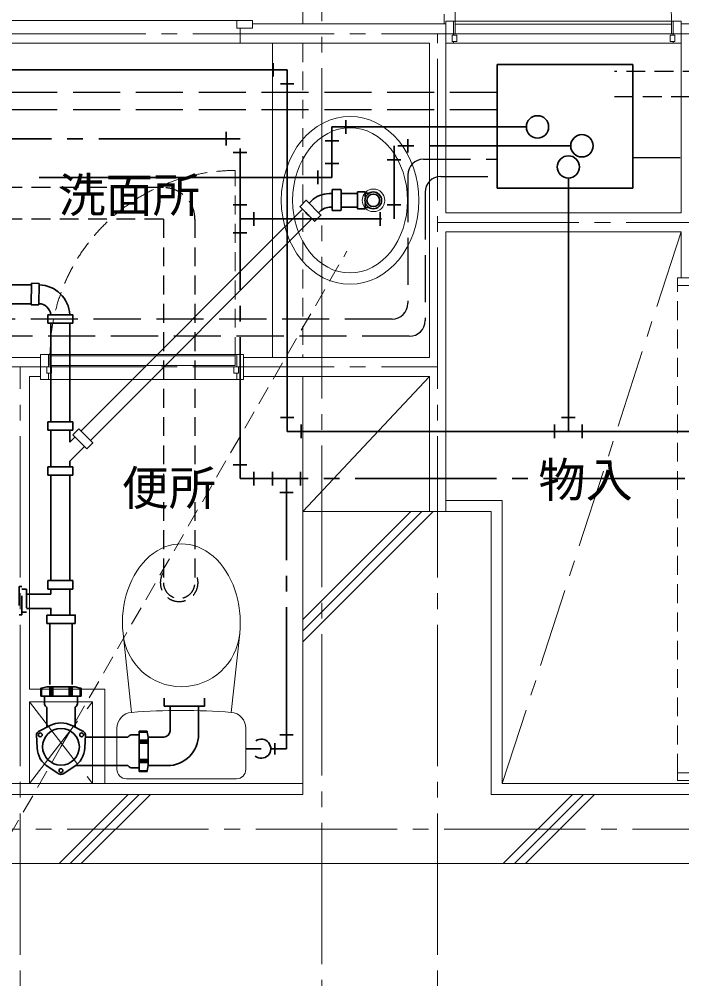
# Model space of a CAD drawing. Units: millimetres at full size, sheet at 1:50; details may follow other scales. Extents: x -9674 to 9699, y -6794 to 6791.
# Drawn here: x 722 to 2831, y -4059 to -1006 of the extents above; entities that cross this region are included whole.
import ezdxf
from ezdxf.enums import TextEntityAlignment as Align

# ---------------------------------------------------------------- set-up
doc = ezdxf.new("R2010")
doc.units = ezdxf.units.MM
doc.header["$LTSCALE"] = 50
for name, pattern in [('CHAIN1', [8, 5, -1, 1, -1]), ('CHAIN2', [12, 9, -1, 1, -1]), ('DASHED1', [1.8, 1.2, -0.6]), ('DASHED3', [4, 3, -1])]:
    doc.linetypes.add(name, pattern=pattern)
for name, color, linetype, lineweight in [('1-0_芯', 134, 'CHAIN2', 9), ('1-1_躯体', 134, 'Continuous', 9), ('1-2_間仕切', 134, 'Continuous', 9), ('1-3_建具', 134, 'Continuous', 9), ('1-4_仕上げ', 134, 'Continuous', 9), ('1-5_設備', 134, 'Continuous', 9), ('1-7_その他', 134, 'DASHED1', 9), ('1-8_ハッチ', 134, 'Continuous', 9), ('1-C_梁', 134, 'DASHED1', 9), ('2-0_芯', 3, 'Continuous', 35), ('2-2', 5, 'DASHED3', 25), ('2-3_建具', 4, 'Continuous', 35), ('2-9_金物', 1, 'CHAIN2', 35), ('2-A_文字', 6, 'Continuous', 35), ('2-B_寸法', 4, 'Continuous', 35), ('2-C', 2, 'DASHED1', 25)]:
    doc.layers.add(name, color=color, linetype=linetype, lineweight=lineweight)
doc.layers.add('1-A_文字', color=134, linetype='Continuous')
doc.styles.add('ＭＳ ゴシック', font='')
doc.styles.get('ＭＳ ゴシック').set_extended_font_data('MS Gothic')

msp = doc.modelspace()

# ---------------------------------------------------------------- linework, layer by layer
at = {"layer": '1-0_芯'}
for p, q in [((1684.65, 4837.81), (1684.65, -4582.19)), ((-1125.35, -1052.19), (8284.65, -1052.19)), ((2053.65, -4582.19), (2053.65, -1052.19)), ((2053.65, -1652.19), (2854.65, -1652.19)), ((-1125.35, -2112.19), (2053.65, -2112.19)), ((724.65, -4582.19), (724.65, -2112.19)), ((-8725.35, -3582.19), (8284.65, -3582.19))]:
    msp.add_line(p, q, dxfattribs=at)
at = {"layer": '1-1_躯体'}
for p, q in [((1624.65, -2572.19), (1624.65, -3472.19)), ((1624.65, -2572.19), (2224.65, -2572.19)), ((2224.65, -2572.19), (2224.65, -3472.19)), ((-1450.35, -3472.19), (1624.65, -3472.19)), ((2224.65, -3472.19), (5974.65, -3472.19))]:
    msp.add_line(p, q, dxfattribs=at)
msp.add_lwpolyline([(-1470.35, -3692.19), (6439.65, -3692.19), (6439.65, -3982.19), (7089.65, -3982.19)], dxfattribs=at)
at = {"layer": '1-2_間仕切'}
for p, q in [((1424.65, -1082.19), (1424.65, -1034.69)), ((2079.65, -1021.19), (1464.65, -1021.19)), ((2079.65, -1622.19), (2079.65, -1021.19)), ((2884.65, -1021.19), (2828.65, -1021.19)), ((2828.65, -1021.19), (2828.65, -1622.19)), ((2027.65, -1082.19), (1424.65, -1082.19)), ((2079.65, -1622.19), (2828.65, -1622.19)), ((2079.65, -1682.19), (2828.65, -1682.19)), ((2079.65, -2572.19), (2079.65, -1682.19)), ((2828.65, -1682.19), (2828.65, -1828.19)), ((1414.65, -2072.19), (814.65, -2072.19)), ((789.65, -2082.19), (586.65, -2082.19)), ((789.65, -2142.19), (754.65, -2142.19)), ((754.65, -3137.19), (754.65, -2142.19)), ((1436.15, -2142.19), (2027.65, -2142.19)), ((2027.65, -2572.19), (2027.65, -2142.19)), ((754.65, -3137.19), (994.65, -3137.19)), ((994.65, -3437.19), (994.65, -3137.19)), ((754.65, -3177.19), (954.65, -3177.19)), ((754.65, -3437.19), (754.65, -3177.19)), ((954.65, -3437.19), (954.65, -3177.19))]:
    msp.add_line(p, q, dxfattribs=at)
msp.add_lwpolyline([(1436.15, -2082.19), (2027.65, -2082.19), (2027.65, -1082.19)], dxfattribs=at)
at = {"layer": '1-3_建具', "linetype": 'DASHED1'}
for p, q in [((2109.65, -1022.19), (2109.65, -333.19)), ((1409.65, -2077.19), (1409.65, -1487.19)), ((2817.15, -3403.19), (2817.15, -1853.19))]:
    msp.add_line(p, q, dxfattribs=at)
at = {"layer": '1-3_建具'}
for p, q in [((664.65, -1009.69), (1414.65, -1009.69)), ((2104.65, -1012.19), (2079.65, -1012.19)), ((2104.65, -1057.19), (2104.65, -1012.19)), ((2104.65, -1012.19), (2803.65, -1012.19)), ((2109.65, -1022.19), (2109.65, -1052.19)), ((2798.65, -1022.19), (2109.65, -1022.19)), ((2798.65, -1022.19), (2798.65, -1052.19)), ((2803.65, -1057.19), (2803.65, -1012.19)), ((2803.65, -1012.19), (2828.65, -1012.19)), ((2099.65, -1057.19), (2099.65, -1077.19)), ((2099.65, -1057.19), (2114.65, -1057.19)), ((2109.65, -1052.19), (2798.65, -1052.19)), ((2114.65, -1057.19), (2114.65, -1077.19)), ((2793.65, -1057.19), (2793.65, -1077.19)), ((2808.65, -1057.19), (2793.65, -1057.19)), ((2808.65, -1057.19), (2808.65, -1077.19)), ((1424.65, -1082.19), (654.65, -1082.19)), ((2099.65, -1077.19), (2114.65, -1077.19)), ((2104.65, -1082.19), (2104.65, -1077.19)), ((2803.65, -1082.19), (2104.65, -1082.19)), ((2808.65, -1077.19), (2793.65, -1077.19)), ((2803.65, -1082.19), (2803.65, -1077.19)), ((2817.15, -1828.19), (2817.15, -1853.19)), ((2897.15, -1828.19), (2817.15, -1828.19)), ((2897.15, -1853.19), (2817.15, -1853.19)), ((789.65, -2072.19), (789.65, -2152.19)), ((814.65, -2072.19), (789.65, -2072.19)), ((814.65, -2112.19), (814.65, -2072.19)), ((1414.65, -2112.19), (1414.65, -2072.19)), ((1436.15, -2072.19), (1414.65, -2072.19)), ((1436.15, -2072.19), (1436.15, -2152.19)), ((819.65, -2107.19), (819.65, -2077.19)), ((819.65, -2077.19), (1409.65, -2077.19)), ((1409.65, -2077.19), (1409.65, -2107.19)), ((809.65, -2112.19), (809.65, -2132.19)), ((824.65, -2112.19), (809.65, -2112.19)), ((809.65, -2132.19), (824.65, -2132.19)), ((814.65, -2152.19), (814.65, -2132.19)), ((1409.65, -2107.19), (819.65, -2107.19)), ((824.65, -2132.19), (824.65, -2112.19)), ((1404.65, -2112.19), (1404.65, -2132.19)), ((1404.65, -2132.19), (1419.65, -2132.19)), ((1414.65, -2152.19), (1414.65, -2132.19)), ((814.65, -2152.19), (789.65, -2152.19)), ((814.65, -2152.19), (1414.65, -2152.19)), ((1436.15, -2152.19), (1414.65, -2152.19)), ((2897.15, -3428.19), (2817.15, -3428.19))]:
    msp.add_line(p, q, dxfattribs=at)
for points in [[(1464.65, -1034.69), (1414.65, -1034.69), (1414.65, -1009.69)], [(1464.65, -1034.69), (1464.65, -1009.69), (1414.65, -1009.69)], [(2104.65, -1082.19), (2079.65, -1082.19), (2079.65, -1012.19)], [(2803.65, -1082.19), (2828.65, -1082.19), (2828.65, -1012.19)], [(1419.65, -2132.19), (1419.65, -2112.19), (1404.65, -2112.19)], [(2897.15, -3403.19), (2817.15, -3403.19), (2817.15, -3428.19)]]:
    msp.add_lwpolyline(points, dxfattribs=at)
at = {"layer": '1-3_建具', "linetype": 'DASHED1'}
for centre, radius, start, end in [((2109.65, -1022.19), 689, 0, 90), ((1409.65, -2077.19), 590, 90, 180)]:
    msp.add_arc(centre, radius, start, end, dxfattribs=at)
at = {"layer": '1-4_仕上げ'}
for p, q in [((1624.65, -2572.19), (1624.65, -2142.19)), ((2027.65, -2142.19), (1624.65, -2572.19))]:
    msp.add_line(p, q, dxfattribs=at)
at = {"layer": '1-5_設備'}
for p, q in [((1527.65, -1082.19), (1527.65, -2082.19)), ((1079, -3211.1), (1052.34, -2960.04)), ((1396.99, -3211.1), (1423.64, -2960.04)), ((1032.99, -3392.19), (1032.99, -3260.94)), ((1442.99, -3392.19), (1442.99, -3260.94)), ((1062.99, -3422.19), (1412.99, -3422.19))]:
    msp.add_line(p, q, dxfattribs=at)
msp.add_circle((1849.41, -1582.19), 36, dxfattribs=at)
for centre, radius, start, end in [((1237.99, -2942.92), 186.44, 185.26901, 354.731), ((1237.99, -5194.13), 1989.39, 85.41592, 94.58409), ((1082.99, -3260.94), 50, 94.58409, 180), ((1392.99, -3260.94), 50, 0, 85.41592), ((1062.99, -3392.19), 30, 180, 270), ((1412.99, -3392.19), 30, 270, 0)]:
    msp.add_arc(centre, radius, start, end, dxfattribs=at)
for major_axis, ratio in [((0, -267), 0.8202), ((0, -231), 0.7922)]:
    msp.add_ellipse((1775.01, -1582.19), major_axis=major_axis, ratio=ratio, dxfattribs=at)
msp.add_ellipse((1237.99, -2925), major_axis=(0, 250), ratio=0.75, start_param=4.5717765, end_param=7.9945944, dxfattribs=at)
at = {"layer": '1-7_その他', "linetype": 'CHAIN1'}
for p, q in [((2828.65, -1682.19), (2259.65, -3437.19)), ((754.65, -3437.19), (954.65, -3177.19)), ((754.65, -3177.19), (954.65, -3437.19))]:
    msp.add_line(p, q, dxfattribs=at)
at = {"layer": '1-8_ハッチ'}
for p, q in [((2079.65, -2537.19), (2259.65, -2537.19)), ((1624.65, -2986.77), (2039.23, -2572.19)), ((1624.65, -2951.41), (2003.87, -2572.19)), ((1624.65, -2916.05), (1968.52, -2572.19)), ((-1440.35, -3437.19), (1624.65, -3437.19)), ((848.52, -3692.19), (1068.52, -3472.19)), ((883.87, -3692.19), (1103.87, -3472.19)), ((919.23, -3692.19), (1139.23, -3472.19)), ((2262.73, -3692.19), (2482.73, -3472.19)), ((2298.09, -3692.19), (2518.09, -3472.19)), ((2333.44, -3692.19), (2553.44, -3472.19))]:
    msp.add_line(p, q, dxfattribs=at)
msp.add_lwpolyline([(2259.65, -2537.19), (2259.65, -3437.19), (5939.65, -3437.19)], dxfattribs=at)
at = {"layer": '1-C_梁'}
for p, q in [((1624.65, -172.19), (1624.65, -1021.19)), ((2074.65, -179.69), (2074.65, -1021.19)), ((1624.65, -1082.19), (1624.65, -2082.19))]:
    msp.add_line(p, q, dxfattribs=at)
at = {"layer": '2-0_芯'}
for p, q in [((1798.91, -1555.54), (1798.92, -1608.84)), ((1823.42, -1555.54), (1798.91, -1555.54)), ((1823.42, -1555.54), (1823.42, -1572.39)), ((1651.78, -1584.25), (1644.73, -1591.3)), ((1708.34, -1560.82), (1718.14, -1560.82)), ((1746.67, -1560.82), (1798.92, -1560.82)), ((1834.28, -1559.49), (1823.41, -1559.49)), ((1623.5, -1610.39), (917.92, -2315.94)), ((1713.62, -1603.55), (1718.14, -1603.55)), ((1746.63, -1603.56), (1798.92, -1603.56)), ((1823.41, -1608.84), (1798.92, -1608.84)), ((1834.28, -1604.89), (1823.42, -1604.89)), ((1653.04, -1641.28), (948.15, -2346.17)), ((1678.26, -1618.2), (1674.95, -1621.52)), ((760.81, -1850.48), (-97.35, -1850.48)), ((759.51, -1914.3), (760.9, -1845.99)), ((785.4, -1846.49), (760.9, -1845.99)), ((784.01, -1914.87), (785.4, -1846.49)), ((759.58, -1910.98), (-98.27, -1910.98)), ((784.01, -1914.8), (759.51, -1914.3)), ((812.77, -1945.9), (812.77, -1972.9)), ((812.77, -1945.9), (892.77, -1945.9)), ((892.77, -1945.9), (892.77, -1972.9)), ((812.77, -1972.9), (892.77, -1972.9)), ((822.77, -1972.9), (822.77, -2286.53)), ((882.77, -1972.9), (882.77, -2286.53)), ((812.77, -2286.53), (812.77, -2313.53)), ((812.77, -2286.53), (892.77, -2286.53)), ((892.77, -2286.53), (892.77, -2313.53)), ((812.77, -2313.53), (892.77, -2313.53)), ((822.77, -2313.53), (822.77, -2429.82)), ((882.77, -2313.53), (882.77, -2351.09)), ((911.34, -2309.36), (892.25, -2328.46)), ((898.83, -2335.04), (882.77, -2351.09)), ((892.25, -2328.46), (936.62, -2372.83)), ((929.05, -2365.26), (882.77, -2411.55)), ((812.77, -2429.82), (812.77, -2456.82)), ((812.77, -2429.82), (892.77, -2429.82)), ((882.77, -2411.55), (882.77, -2429.82)), ((892.77, -2429.82), (892.77, -2456.82)), ((812.77, -2456.82), (892.77, -2456.82)), ((822.77, -2456.82), (822.77, -2791.58)), ((882.77, -2456.82), (882.77, -2791.58)), ((812.77, -2791.58), (812.77, -2818.58)), ((812.77, -2791.58), (892.77, -2791.58)), ((892.77, -2791.58), (892.77, -2818.58)), ((744.87, -2834.43), (822.77, -2834.43)), ((812.77, -2818.58), (892.77, -2818.58)), ((822.77, -2818.58), (822.77, -2834.43)), ((882.77, -2818.58), (882.77, -2901.37)), ((809.21, -2901.37), (809.21, -2928.37)), ((809.21, -2928.37), (900.21, -2928.37)), ((819.21, -2928.37), (819.21, -3122.4)), ((890.21, -2928.37), (890.21, -3122.4)), ((793.21, -3133.99), (790.21, -3133.99)), ((790.21, -3133.99), (790.21, -3158.99)), ((809.21, -3129.99), (793.21, -3133.99)), ((793.21, -3133.99), (793.21, -3158.99)), ((809.21, -3129.99), (854.71, -3129.99)), ((818.96, -3129.99), (818.96, -3158.99)), ((823.96, -3129.99), (823.96, -3158.99)), ((828.96, -3129.99), (828.96, -3158.99)), ((900.21, -3129.99), (854.71, -3129.99)), ((880.46, -3129.99), (880.46, -3158.99)), ((885.46, -3129.99), (885.46, -3158.99)), ((890.46, -3129.99), (890.46, -3158.99)), ((900.21, -3129.99), (916.21, -3133.99)), ((916.21, -3133.99), (916.21, -3158.99)), ((916.21, -3133.99), (919.21, -3133.99)), ((919.21, -3133.99), (919.21, -3158.99)), ((854.71, -3158.99), (790.21, -3158.99)), ((802.21, -3158.99), (802.21, -3181.33)), ((854.71, -3158.99), (919.21, -3158.99)), ((907.21, -3158.99), (907.21, -3181.33)), ((1183.55, -3191.69), (1183.55, -3166.04)), ((809.21, -3258.28), (809.21, -3195.58)), ((900.21, -3258.28), (900.21, -3193.2)), ((1201.91, -3269.42), (1201.91, -3191.69)), ((1292.91, -3280.42), (1292.91, -3191.69)), ((783.37, -3271.65), (819.77, -3252.81)), ((926.04, -3271.65), (889.64, -3252.81)), ((776.9, -3282.86), (778.79, -3323.8)), ((930.63, -3323.8), (932.51, -3282.86)), ((932.21, -3289.42), (1067.06, -3289.42)), ((1103.65, -3282.42), (1081.31, -3282.42)), ((1103.65, -3334.92), (1103.65, -3270.42)), ((1128.65, -3270.42), (1103.65, -3270.42)), ((1128.65, -3273.42), (1103.65, -3273.42)), ((1128.65, -3273.42), (1128.65, -3270.42)), ((1132.65, -3289.42), (1128.65, -3273.42)), ((1181.91, -3289.42), (1132.65, -3289.42)), ((1132.65, -3289.42), (1132.65, -3334.92)), ((1132.65, -3299.17), (1103.65, -3299.17)), ((1132.65, -3304.17), (1103.65, -3304.17)), ((1132.65, -3309.17), (1103.65, -3309.17)), ((1103.65, -3334.92), (1103.65, -3399.42)), ((1132.65, -3380.42), (1132.65, -3334.92)), ((848.23, -3406.41), (813.72, -3384.31)), ((861.18, -3406.41), (895.69, -3384.31)), ((901.22, -3380.42), (1067.06, -3380.42)), ((1103.65, -3387.42), (1081.31, -3387.42)), ((1132.65, -3360.67), (1103.65, -3360.67)), ((1132.65, -3365.67), (1103.65, -3365.67)), ((1132.65, -3370.67), (1103.65, -3370.67)), ((1132.65, -3380.42), (1128.65, -3396.42)), ((1192.91, -3380.42), (1132.65, -3380.42)), ((1128.65, -3396.42), (1103.65, -3396.42)), ((1128.65, -3399.42), (1103.65, -3399.42)), ((1128.65, -3396.42), (1128.65, -3399.42))]:
    msp.add_line(p, q, dxfattribs=at)
at = {"layer": '2-0_芯', "linetype": 'DASHED1'}
for p, q in [((722.03, -2810.74), (722.09, -2900.74)), ((744.86, -2818.73), (730.04, -2818.73)), ((730.09, -2900.73), (722.09, -2900.74))]:
    msp.add_line(p, q, dxfattribs=at)
at = {"layer": '2-0_芯'}
for points in [[(1746.14, -1547.85), (1718.14, -1547.85), (1718.14, -1614.2), (1746.14, -1614.2)], [(1823.42, -1555.54), (1798.91, -1555.54), (1798.92, -1608.84)], [(1662.66, -1648.83), (1682.46, -1629.03), (1635.54, -1582.11), (1615.75, -1601.91)], [(1823.42, -1591.98), (1823.41, -1608.84), (1798.92, -1608.84)], [(911.34, -2309.36), (955.71, -2353.73), (936.62, -2372.83)], [(744.9, -2880.25), (822.77, -2880.25), (822.77, -2901.37)], [(809.21, -2901.37), (900.21, -2901.37), (900.21, -2928.37)], [(1183.55, -3191.69), (1311.26, -3191.69), (1311.26, -3166.04)]]:
    msp.add_lwpolyline(points, dxfattribs=at)
at = {"layer": '2-0_芯', "linetype": 'DASHED1'}
for points in [[(730.09, -2900.73), (730.03, -2810.73), (722.03, -2810.74)], [(744.86, -2818.73), (744.91, -2892.73), (730.09, -2892.73)]]:
    msp.add_lwpolyline(points, dxfattribs=at)
at = {"layer": '2-0_芯'}
for centre, radius in [((1848.91, -1582.19), 20), ((854.71, -3320.31), 58.5), ((788.89, -3282.31), 6), ((920.52, -3282.31), 6), ((854.71, -3396.31), 6)]:
    msp.add_circle(centre, radius, dxfattribs=at)
for centre, radius, start, end in [((1708.34, -1640.82), 80, 90, 134.99907), ((1713.62, -1653.55), 50, 89.99907, 135), ((782.77, -1950.98), 100, 2.91281, 88.54718), ((782.77, -1950.98), 40, 7.29862, 88.11816), ((817.21, -3181.33), 15, 180, 232.33), ((806.21, -3195.58), 3, 0, 52.33), ((903.21, -3195.58), 3, 127.67, 180), ((892.21, -3181.33), 15, 307.67, 0), ((854.71, -3320.31), 76, 62.637, 117.363), ((788.89, -3282.31), 12, 117.363, 182.637), ((920.52, -3282.31), 12, 357.363, 62.637), ((1067.06, -3286.42), 3, 270, 322.33), ((1081.31, -3297.42), 15, 90, 142.33), ((1181.91, -3269.42), 20, 270, 0), ((1192.91, -3280.42), 100, 270, 0), ((854.71, -3320.31), 76, 182.637, 237.363), ((854.71, -3320.31), 76, 302.637, 357.363), ((1067.06, -3383.42), 3, 37.67, 90), ((1081.31, -3372.42), 15, 217.67, 270), ((854.71, -3396.31), 12, 237.363, 302.637)]:
    msp.add_arc(centre, radius, start, end, dxfattribs=at)
for centre, major_axis in [((1746.14, -1581.03), (0, 33.17)), ((1639.21, -1625.37), (23.46, -23.46))]:
    msp.add_ellipse(centre, major_axis=major_axis, ratio=0.020361, start_param=3.1415927, end_param=6.2831853, dxfattribs=at)
msp.add_ellipse((1848.91, -1582.19), major_axis=(-18.84, 18.84), ratio=0.999793, dxfattribs=at)
at = {"layer": '2-2'}
for p, q in [((2243.09, -1239.55), (503.1, -1239.55)), ((2243.09, -1294.5), (566.76, -1294.5)), ((2008.73, -1451.42), (2243.09, -1451.42)), ((2675.59, -1445.6), (3477.71, -1445.6)), ((1958.73, -1501.42), (1958.73, -1909.73)), ((2063.68, -1506.37), (2243.09, -1506.37)), ((2013.68, -1556.37), (2013.68, -1964.68)), ((1908.73, -1959.73), (673.62, -1959.73)), ((1963.68, -2014.68), (569.97, -2014.68))]:
    msp.add_line(p, q, dxfattribs=at)
at = {"layer": '2-2', "linetype": 'Continuous'}
for centre, start, end in [((2008.73, -1501.42), 90, 180), ((2063.68, -1556.37), 90, 180), ((1908.73, -1909.73), 270, 0), ((1963.68, -1964.68), 270, 0)]:
    msp.add_arc(centre, 50, start, end, dxfattribs=at)
at = {"layer": '2-3_建具'}
for p, q in [((1530.39, -1188.74), (1530.39, -1145.54)), ((444.13, -1167.14), (1574.68, -1167.14)), ((1574.68, -2317.36), (1574.68, -1167.14)), ((1553.08, -1211.43), (1596.28, -1211.43)), ((2470, -1509.61), (2470, -2317.36)), ((1553.08, -2273.06), (1596.28, -2273.06)), ((2491.6, -2273.06), (2448.4, -2273.06)), ((3291.18, -2317.36), (1574.68, -2317.36)), ((1618.98, -2338.96), (1618.98, -2295.76)), ((2425.71, -2338.96), (2425.71, -2295.76)), ((2514.3, -2338.96), (2514.3, -2295.76))]:
    msp.add_line(p, q, dxfattribs=at)
msp.add_circle((2470, -1475.92), 35.49, dxfattribs=at)
at = {"layer": '2-9_金物'}
for p, q in [((1380.39, -1407.73), (1380.39, -1364.53)), ((1424.68, -1386.13), (-945.3, -1386.13)), ((1424.68, -2467.36), (1424.68, -1386.13)), ((1959.3, -1430.33), (1959.3, -1387.13)), ((1403.08, -1430.43), (1446.28, -1430.43)), ((2477.59, -1408.73), (1915.01, -1408.73)), ((1915.01, -1641.28), (1915.01, -1408.73)), ((1936.61, -1453.03), (1893.41, -1453.03)), ((1446.28, -1596.99), (1403.08, -1596.99)), ((1893.41, -1596.99), (1936.61, -1596.99)), ((1424.68, -1641.28), (1915.01, -1641.28)), ((1468.98, -1662.88), (1468.98, -1619.68)), ((1870.71, -1619.68), (1870.71, -1662.88)), ((1446.28, -1685.58), (1403.08, -1685.58)), ((1446.28, -2423.06), (1403.08, -2423.06)), ((3441.18, -2467.36), (1424.68, -2467.36)), ((1468.98, -2445.76), (1468.98, -2488.96)), ((1528.31, -2488.96), (1528.31, -2445.76)), ((1572.6, -3326.57), (1572.6, -2467.36)), ((1616.9, -2488.96), (1616.9, -2445.76)), ((1551, -2511.65), (1594.2, -2511.65)), ((1594.2, -3282.27), (1551, -3282.27)), ((1572.6, -3326.57), (1522.69, -3326.57)), ((1535.69, -3308.57), (1535.69, -3344.57))]:
    msp.add_line(p, q, dxfattribs=at)
at = {"layer": '2-9_金物', "linetype": 'Continuous'}
msp.add_line((1492.35, -3326.57), (1442.99, -3326.57), dxfattribs=at)
msp.add_circle((2513.09, -1408.73), 35.49, dxfattribs=at)
msp.add_arc((1492.35, -3326.57), 30.34, 230.49, 124.849, dxfattribs=at)
at = {"layer": '2-A_文字'}
for p, q in [((1761.48, -1370.13), (1761.48, -1326.93)), ((1717.19, -1348.53), (1717.19, -1509.13)), ((2336.23, -1348.53), (1717.19, -1348.53)), ((1738.79, -1392.83), (1695.59, -1392.83)), ((1695.59, -1464.84), (1738.79, -1464.84)), ((1672.89, -1487.53), (1672.89, -1530.73)), ((785.73, -1509.13), (1717.19, -1509.13))]:
    msp.add_line(p, q, dxfattribs=at)
msp.add_circle((2371.72, -1348.53), 35.49, dxfattribs=at)
at = {"layer": '2-B_寸法'}
for p, q in [((2243.09, -1150.14), (2675.59, -1150.14)), ((2243.09, -1543.3), (2243.09, -1150.14)), ((2675.59, -1150.14), (2675.59, -1543.3)), ((2675.59, -1543.3), (2243.09, -1543.3))]:
    msp.add_line(p, q, dxfattribs=at)
at = {"layer": '2-C'}
for p, q in [((6134.65, -1172.19), (2617.2, -1172.19)), ((2617.2, -1252.19), (6134.65, -1252.19)), ((1180.98, -1541.78), (305.19, -1541.78)), ((1180.98, -1641.78), (305.19, -1641.78)), ((1180.98, -1641.78), (1180.98, -2798.46)), ((1280.98, -1641.78), (1280.98, -2798.46))]:
    msp.add_line(p, q, dxfattribs=at)
at = {"layer": '2-C', "color": 7, "lineweight": 9}
for q in [(1764.75, -1744.08), (-55.33, -4896.54)]:
    msp.add_line((854.71, -3320.31), q, dxfattribs=at)
at = {"layer": '2-C'}
for centre, radius, start, end in [((1180.98, -1641.78), 100, 0, 90), ((1230.98, -2798.46), 60, 146.44269, 33.55731), ((1230.98, -2798.46), 50, 180, 0)]:
    msp.add_arc(centre, radius, start, end, dxfattribs=at)

# ---------------------------------------------------------------- texts
at = {"layer": '1-A_文字', "style": 'ＭＳ ゴシック'}
for s, p in [('洗面所', (846.97, -1653.18)), ('物入', (2374.74, -2559.26)), ('便所', (1048.09, -2585.03))]:
    msp.add_text(s, height=110, dxfattribs=at).set_placement(p, align=Align.BOTTOM_LEFT)

doc.saveas('drawing.dxf')
